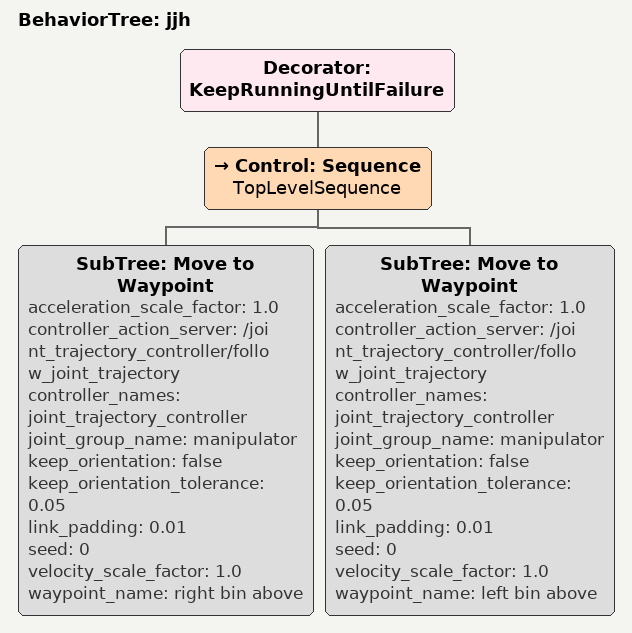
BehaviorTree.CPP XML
<?xml version="1.0" encoding="UTF-8" ?>
<root BTCPP_format="4" main_tree_to_execute="jjh">
  <BehaviorTree ID="jjh" _description="">
    <Decorator ID="KeepRunningUntilFailure">
      <Control ID="Sequence" name="TopLevelSequence">
        <SubTree
          ID="Move to Waypoint"
          acceleration_scale_factor="1.0"
          controller_action_server="/joint_trajectory_controller/follow_joint_trajectory"
          controller_names="joint_trajectory_controller"
          joint_group_name="manipulator"
          keep_orientation="false"
          keep_orientation_tolerance="0.05"
          link_padding="0.01"
          seed="0"
          velocity_scale_factor="1.0"
          waypoint_name="right bin above"
        />
        <SubTree
          ID="Move to Waypoint"
          acceleration_scale_factor="1.0"
          controller_action_server="/joint_trajectory_controller/follow_joint_trajectory"
          controller_names="joint_trajectory_controller"
          joint_group_name="manipulator"
          keep_orientation="false"
          keep_orientation_tolerance="0.05"
          link_padding="0.01"
          seed="0"
          velocity_scale_factor="1.0"
          waypoint_name="left bin above"
        />
      </Control>
    </Decorator>
  </BehaviorTree>
</root>
